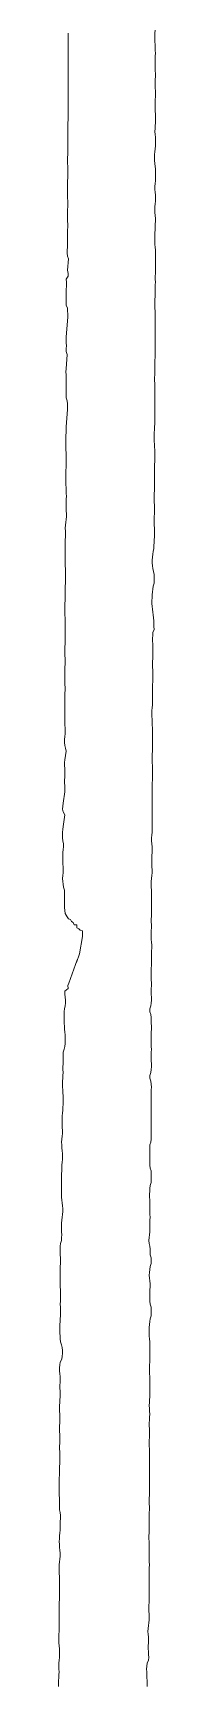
# Model space of a CAD drawing. Extents: x -16 to 11205, y -14909 to 147.
# Drawn here: x 6630 to 6663, y -8228 to -7657 of the extents above; entities that cross this region are included whole.
import ezdxf

# ---------------------------------------------------------------- set-up
doc = ezdxf.new("R2010")
doc.units = 0
doc.layers.get('0').update_dxf_attribs({"color": 1, "linetype": 'CONTINUOUS', "lineweight": 15, "true_color": 0xff0000})

msp = doc.modelspace()

# ---------------------------------------------------------------- linework, layer by layer
for p, q in [((6663.13, -7656), (6663.05, -7657)), ((6632.94, -7658), (6632.93, -7657)), ((6632.96, -7659), (6632.94, -7658)), ((6632.98, -7660), (6632.96, -7659)), ((6632.98, -7661), (6632.98, -7660)), ((6632.99, -7662), (6632.98, -7661)), ((6663.05, -7657), (6663.02, -7658)), ((6663.02, -7658), (6663.03, -7659)), ((6663.03, -7659), (6663.07, -7660)), ((6663.07, -7660), (6663.11, -7661)), ((6663.11, -7661), (6663.15, -7662)), ((6632.97, -7666), (6632.98, -7665)), ((6632.98, -7667), (6632.97, -7666)), ((6632.98, -7665), (6632.99, -7664)), ((6633.01, -7668), (6632.98, -7667)), ((6632.99, -7663), (6632.99, -7662)), ((6632.99, -7664), (6632.99, -7663)), ((6663.14, -7667), (6663.13, -7668)), ((6663.15, -7666), (6663.14, -7667)), ((6663.15, -7662), (6663.18, -7663)), ((6663.17, -7665), (6663.15, -7666)), ((6663.19, -7664), (6663.17, -7665)), ((6663.18, -7663), (6663.19, -7664)), ((6632.92, -7673), (6632.93, -7672)), ((6632.95, -7674), (6632.92, -7673)), ((6632.93, -7672), (6632.97, -7671)), ((6632.97, -7671), (6633.02, -7670)), ((6633.03, -7669), (6633.01, -7668)), ((6633.02, -7670), (6633.03, -7669)), ((6663.15, -7673), (6663.09, -7674)), ((6663.13, -7668), (6663.13, -7669)), ((6663.13, -7669), (6663.15, -7670)), ((6663.15, -7670), (6663.19, -7671)), ((6663.2, -7672), (6663.15, -7673)), ((6663.19, -7671), (6663.2, -7672)), ((6632.99, -7675), (6632.95, -7674)), ((6633.02, -7676), (6632.99, -7675)), ((6632.99, -7679), (6633.01, -7678)), ((6633.01, -7678), (6633.03, -7677)), ((6633.03, -7677), (6633.02, -7676)), ((6663.09, -7674), (6663.08, -7675)), ((6663.08, -7675), (6663.13, -7676)), ((6663.13, -7676), (6663.19, -7677)), ((6663.19, -7677), (6663.21, -7678)), ((6663.21, -7678), (6663.2, -7679)), ((6632.92, -7682), (6632.94, -7681)), ((6632.92, -7683), (6632.92, -7682)), ((6632.92, -7684), (6632.92, -7683)), ((6632.93, -7685), (6632.92, -7684)), ((6632.94, -7681), (6632.96, -7680)), ((6632.96, -7680), (6632.99, -7679)), ((6663.18, -7680), (6663.16, -7681)), ((6663.16, -7681), (6663.16, -7682)), ((6663.16, -7682), (6663.16, -7683)), ((6663.16, -7683), (6663.17, -7684)), ((6663.17, -7684), (6663.2, -7685)), ((6663.2, -7679), (6663.18, -7680)), ((6632.82, -7691), (6632.84, -7690)), ((6632.84, -7690), (6632.88, -7689)), ((6632.88, -7689), (6632.91, -7688)), ((6632.91, -7688), (6632.93, -7687)), ((6632.93, -7686), (6632.93, -7685)), ((6632.93, -7687), (6632.93, -7686)), ((6663.1, -7690), (6663.07, -7691)), ((6663.17, -7689), (6663.1, -7690)), ((6663.23, -7688.01), (6663.17, -7689)), ((6663.2, -7685), (6663.24, -7686)), ((6663.25, -7687), (6663.23, -7688.01)), ((6663.24, -7686), (6663.25, -7687)), ((6632.83, -7692), (6632.82, -7691)), ((6632.85, -7693), (6632.83, -7692)), ((6632.86, -7694), (6632.85, -7693)), ((6632.86, -7695), (6632.86, -7694)), ((6632.87, -7696), (6632.86, -7695)), ((6632.86, -7697), (6632.87, -7696)), ((6663.07, -7691), (6663.11, -7692)), ((6663.11, -7692), (6663.2, -7692.99)), ((6663.24, -7696.01), (6663.17, -7697.01)), ((6663.2, -7692.99), (6663.28, -7694)), ((6663.29, -7695), (6663.24, -7696.01)), ((6663.28, -7694), (6663.29, -7695)), ((6632.78, -7701), (6632.79, -7700)), ((6632.8, -7702), (6632.78, -7701)), ((6632.79, -7700), (6632.81, -7699)), ((6632.81, -7699), (6632.84, -7698)), ((6632.84, -7698), (6632.86, -7697)), ((6662.95, -7699), (6662.86, -7700)), ((6662.86, -7700), (6662.87, -7701)), ((6662.87, -7701), (6662.99, -7702)), ((6663.07, -7698.01), (6662.95, -7699)), ((6663.17, -7697.01), (6663.07, -7698.01)), ((6632.79, -7707.99), (6632.84, -7707)), ((6632.83, -7703), (6632.8, -7702)), ((6632.86, -7704), (6632.83, -7703)), ((6632.84, -7707), (6632.88, -7706)), ((6632.88, -7705), (6632.86, -7704)), ((6632.88, -7706), (6632.88, -7705)), ((6662.99, -7702), (6663.24, -7703.98)), ((6663.24, -7707.01), (6663.2, -7708.01)), ((6663.24, -7703.98), (6663.27, -7704.99)), ((6663.26, -7706), (6663.24, -7707.01)), ((6663.27, -7704.99), (6663.26, -7706)), ((6632.73, -7710), (6632.75, -7708.99)), ((6632.74, -7711), (6632.73, -7710)), ((6632.76, -7712), (6632.74, -7711)), ((6632.75, -7708.99), (6632.79, -7707.99)), ((6632.77, -7713), (6632.76, -7712)), ((6632.8, -7714), (6632.77, -7713)), ((6663.06, -7710), (6663.04, -7711)), ((6663.04, -7711), (6663.1, -7712)), ((6663.13, -7709), (6663.06, -7710)), ((6663.1, -7712), (6663.21, -7712.99)), ((6663.2, -7708.01), (6663.13, -7709)), ((6663.21, -7712.99), (6663.28, -7714)), ((6632.73, -7719), (6632.77, -7718)), ((6632.77, -7718), (6632.82, -7717)), ((6632.83, -7715), (6632.8, -7714)), ((6632.82, -7717), (6632.84, -7716)), ((6632.84, -7716), (6632.83, -7715)), ((6663.05, -7717), (6663.01, -7718)), ((6663.01, -7718), (6663.06, -7719)), ((6663.15, -7716.01), (6663.05, -7717)), ((6663.26, -7715.01), (6663.15, -7716.01)), ((6663.28, -7714), (6663.26, -7715.01)), ((6632.72, -7720), (6632.73, -7719)), ((6632.74, -7721), (6632.72, -7720)), ((6632.78, -7722), (6632.74, -7721)), ((6632.81, -7723), (6632.78, -7722)), ((6632.79, -7725), (6632.81, -7724)), ((6632.81, -7724), (6632.81, -7723)), ((6663.06, -7719), (6663.15, -7720)), ((6663.12, -7724), (6663.08, -7725)), ((6663.16, -7723), (6663.12, -7724)), ((6663.15, -7720), (6663.2, -7721)), ((6663.2, -7722), (6663.16, -7723)), ((6663.2, -7721), (6663.2, -7722)), ((6632.71, -7731), (6632.75, -7730)), ((6632.75, -7730), (6632.76, -7729)), ((6632.76, -7727), (6632.77, -7726)), ((6632.76, -7728), (6632.76, -7727)), ((6632.76, -7729), (6632.76, -7728)), ((6632.77, -7726), (6632.79, -7725)), ((6663.02, -7727), (6663.01, -7728)), ((6663.01, -7728), (6663.01, -7729)), ((6663.01, -7729), (6663.05, -7730)), ((6663.05, -7726), (6663.02, -7727)), ((6663.08, -7725), (6663.05, -7726)), ((6663.05, -7730), (6663.12, -7730.99)), ((6632.6, -7733.04), (6632.64, -7732.01)), ((6632.74, -7734.04), (6632.6, -7733.04)), ((6632.64, -7732.01), (6632.71, -7731)), ((6633.07, -7734.99), (6632.74, -7734.04)), ((6632.75, -7738.95), (6633.07, -7734.99)), ((6663.12, -7730.99), (6663.2, -7731.99)), ((6663.2, -7731.99), (6663.26, -7732.99)), ((6663.27, -7735), (6663.25, -7736)), ((6663.25, -7736), (6663.25, -7737)), ((6663.26, -7732.99), (6663.27, -7733.99)), ((6663.27, -7733.99), (6663.27, -7735)), ((6632.27, -7742), (6633, -7741)), ((6633, -7740), (6632.75, -7738.95)), ((6633, -7741), (6633, -7740)), ((6663.19, -7740), (6663.18, -7741)), ((6663.18, -7741), (6663.18, -7742)), ((6663.21, -7739), (6663.19, -7740)), ((6663.23, -7738), (6663.21, -7739)), ((6663.25, -7737), (6663.23, -7738)), ((6632.26, -7748), (6632.3, -7747.01)), ((6632.35, -7743), (6632.27, -7742)), ((6632.3, -7747.01), (6632.35, -7743)), ((6663.12, -7747), (6663.09, -7748)), ((6663.14, -7746), (6663.12, -7747)), ((6663.16, -7745), (6663.14, -7746)), ((6663.18, -7744), (6663.16, -7745)), ((6663.18, -7742), (6663.19, -7743)), ((6663.19, -7743), (6663.18, -7744)), ((6632.24, -7749), (6632.26, -7748)), ((6632.24, -7749.99), (6632.24, -7749)), ((6632.3, -7750.98), (6632.24, -7749.99)), ((6632.71, -7752.02), (6632.3, -7750.98)), ((6632.8, -7753.01), (6632.71, -7752.02)), ((6632.83, -7754.01), (6632.8, -7753.01)), ((6663.06, -7749), (6663.03, -7750)), ((6663.03, -7750), (6663.03, -7751)), ((6663.03, -7751), (6663.06, -7752)), ((6663.09, -7748), (6663.06, -7749)), ((6663.06, -7752), (6663.11, -7753)), ((6663.11, -7753), (6663.14, -7754)), ((6632.24, -7762.01), (6632.82, -7755)), ((6632.82, -7755), (6632.83, -7754.01)), ((6663.09, -7756), (6663.08, -7757)), ((6663.08, -7757), (6663.11, -7758)), ((6663.13, -7755), (6663.09, -7756)), ((6663.11, -7758), (6663.15, -7759)), ((6663.14, -7754), (6663.13, -7755)), ((6632.25, -7763), (6632.24, -7762.01)), ((6632.32, -7764), (6632.25, -7763)), ((6632.35, -7765), (6632.32, -7764)), ((6663.1, -7764), (6663.09, -7765)), ((6663.12, -7763), (6663.1, -7764)), ((6663.14, -7762), (6663.12, -7763)), ((6663.17, -7761), (6663.14, -7762)), ((6663.15, -7759), (6663.18, -7760)), ((6663.18, -7760), (6663.17, -7761)), ((6632.25, -7773.01), (6632.64, -7768.01)), ((6632.29, -7767), (6632.32, -7766)), ((6632.64, -7768.01), (6632.29, -7767)), ((6632.32, -7766), (6632.35, -7765)), ((6663.05, -7770), (6663.03, -7771)), ((6663.08, -7769), (6663.05, -7770)), ((6663.1, -7768), (6663.08, -7769)), ((6663.09, -7765), (6663.1, -7766)), ((6663.1, -7766), (6663.1, -7767)), ((6663.1, -7767), (6663.1, -7768)), ((6632.21, -7774), (6632.25, -7773.01)), ((6632.23, -7775), (6632.21, -7774)), ((6632.28, -7776), (6632.23, -7775)), ((6662.98, -7775), (6662.95, -7776)), ((6663.02, -7774), (6662.98, -7775)), ((6663.04, -7773), (6663.02, -7774)), ((6663.03, -7771), (6663.03, -7772)), ((6663.03, -7772), (6663.04, -7773)), ((6632.32, -7777), (6632.28, -7776)), ((6632.28, -7781), (6632.29, -7780)), ((6632.3, -7781.99), (6632.28, -7781)), ((6632.29, -7780), (6632.31, -7779)), ((6632.31, -7779), (6632.33, -7778)), ((6632.33, -7778), (6632.32, -7777)), ((6662.95, -7776), (6662.95, -7777)), ((6662.95, -7777), (6662.99, -7778)), ((6662.99, -7778), (6663.04, -7779)), ((6663.04, -7781), (6663.02, -7782)), ((6663.04, -7779), (6663.06, -7780)), ((6663.06, -7780), (6663.04, -7781)), ((6632.32, -7782.99), (6632.3, -7781.99)), ((6632.3, -7793.01), (6632.78, -7787)), ((6632.66, -7784.01), (6632.32, -7782.99)), ((6632.7, -7785.01), (6632.66, -7784.01)), ((6632.74, -7786.01), (6632.7, -7785.01)), ((6632.78, -7787), (6632.74, -7786.01)), ((6662.99, -7785), (6662.98, -7786)), ((6662.98, -7786), (6662.98, -7787)), ((6662.98, -7787), (6662.98, -7788)), ((6663, -7784), (6662.99, -7785)), ((6663.02, -7782), (6663, -7783)), ((6663, -7783), (6663, -7784)), ((6632.29, -7794.01), (6632.3, -7793.01)), ((6662.94, -7793), (6662.87, -7793.99)), ((6662.99, -7792), (6662.94, -7793)), ((6662.98, -7788), (6663, -7789)), ((6663.01, -7791), (6662.99, -7792)), ((6663, -7789), (6663.01, -7790)), ((6663.01, -7790), (6663.01, -7791)), ((6632.14, -7798), (6632.17, -7797)), ((6632.15, -7799), (6632.14, -7798)), ((6632.17, -7797), (6632.22, -7796.01)), ((6632.22, -7796.01), (6632.27, -7795.01)), ((6632.27, -7795.01), (6632.29, -7794.01)), ((6662.8, -7794.99), (6662.77, -7796)), ((6662.77, -7796), (6662.77, -7797)), ((6662.77, -7797), (6662.81, -7798.01)), ((6662.87, -7793.99), (6662.8, -7794.99)), ((6662.81, -7798.01), (6662.86, -7799.01)), ((6632.19, -7800), (6632.15, -7799)), ((6632.22, -7800.99), (6632.19, -7800)), ((6632.24, -7802), (6632.22, -7800.99)), ((6632.26, -7803), (6632.24, -7802)), ((6632.28, -7804), (6632.26, -7803)), ((6632.29, -7805), (6632.28, -7804)), ((6662.86, -7799.01), (6662.91, -7800)), ((6662.91, -7800), (6662.96, -7801)), ((6662.96, -7801), (6662.99, -7802)), ((6662.99, -7804), (6662.97, -7805)), ((6662.99, -7802), (6663, -7803)), ((6663, -7803), (6662.99, -7804)), ((6632.14, -7811), (6632.15, -7810)), ((6632.15, -7810), (6632.17, -7809)), ((6632.17, -7809), (6632.2, -7808.01)), ((6632.2, -7808.01), (6632.23, -7807.01)), ((6632.23, -7807.01), (6632.27, -7806.01)), ((6632.27, -7806.01), (6632.29, -7805)), ((6662.88, -7809), (6662.87, -7810)), ((6662.87, -7810), (6662.89, -7811)), ((6662.91, -7808), (6662.88, -7809)), ((6662.93, -7807), (6662.91, -7808)), ((6662.95, -7806), (6662.93, -7807)), ((6662.97, -7805), (6662.95, -7806)), ((6632.15, -7812), (6632.14, -7811)), ((6632.18, -7812.99), (6632.15, -7812)), ((6632.23, -7813.99), (6632.18, -7812.99)), ((6632.29, -7814.99), (6632.23, -7813.99)), ((6632.33, -7815.99), (6632.29, -7814.99)), ((6662.85, -7815), (6662.81, -7816)), ((6662.9, -7814), (6662.85, -7815)), ((6662.89, -7811), (6662.93, -7812)), ((6662.94, -7813), (6662.9, -7814)), ((6662.93, -7812), (6662.94, -7813)), ((6632.29, -7820), (6632.3, -7819)), ((6632.3, -7821), (6632.29, -7820)), ((6632.3, -7819), (6632.33, -7818)), ((6632.32, -7822), (6632.3, -7821)), ((6632.35, -7817), (6632.33, -7815.99)), ((6632.33, -7818), (6632.35, -7817)), ((6662.81, -7816), (6662.81, -7817)), ((6662.81, -7817), (6662.82, -7818)), ((6662.82, -7818), (6662.83, -7819)), ((6662.83, -7819), (6662.85, -7820)), ((6662.85, -7820), (6662.87, -7821)), ((6662.87, -7821), (6662.89, -7822)), ((6631.98, -7828), (6632.04, -7827)), ((6632.04, -7827), (6632.35, -7824.02)), ((6632.35, -7823.01), (6632.32, -7822)), ((6632.35, -7824.02), (6632.35, -7823.01)), ((6662.81, -7824), (6662.77, -7825)), ((6662.77, -7825), (6662.77, -7826)), ((6662.77, -7826), (6662.82, -7827)), ((6662.86, -7823), (6662.81, -7824)), ((6662.82, -7827), (6662.89, -7828)), ((6662.89, -7822), (6662.86, -7823)), ((6631.92, -7833), (6631.95, -7832)), ((6631.92, -7834), (6631.92, -7833)), ((6631.95, -7832), (6632, -7831)), ((6632, -7829), (6631.98, -7828)), ((6632.02, -7830), (6632, -7829)), ((6632, -7831), (6632.02, -7830)), ((6662.74, -7832.99), (6662.7, -7833.99)), ((6662.82, -7831.99), (6662.74, -7832.99)), ((6662.9, -7831), (6662.82, -7831.99)), ((6662.89, -7828), (6662.93, -7829)), ((6662.93, -7830), (6662.9, -7831)), ((6662.93, -7829), (6662.93, -7830)), ((6631.89, -7839), (6631.9, -7838)), ((6631.9, -7838), (6631.92, -7837)), ((6631.93, -7835), (6631.92, -7834)), ((6631.92, -7837), (6631.93, -7836)), ((6631.93, -7836), (6631.93, -7835)), ((6662.19, -7838.01), (6662.12, -7839)), ((6662.3, -7837.02), (6662.19, -7838.01)), ((6662.38, -7836.02), (6662.3, -7837.02)), ((6662.71, -7834.99), (6662.38, -7836.02)), ((6662.7, -7833.99), (6662.71, -7834.99)), ((6631.9, -7840), (6631.89, -7839)), ((6631.94, -7841), (6631.9, -7840)), ((6632, -7842), (6631.94, -7841)), ((6632.07, -7843), (6632, -7842)), ((6632.11, -7844), (6632.07, -7843)), ((6632.08, -7845), (6632.11, -7844)), ((6662.12, -7839), (6662.14, -7840)), ((6662.14, -7840), (6662.24, -7840.99)), ((6662.24, -7840.99), (6662.35, -7841.98)), ((6662.35, -7841.98), (6662.79, -7844.01)), ((6662.79, -7844.01), (6662.8, -7845)), ((6631.91, -7851), (6631.96, -7850)), ((6631.96, -7850), (6631.99, -7849)), ((6631.99, -7848), (6632, -7847)), ((6631.99, -7849), (6631.99, -7848)), ((6632, -7847), (6632.04, -7846)), ((6632.04, -7846), (6632.08, -7845)), ((6662.19, -7850.01), (6662.12, -7851.01)), ((6662.29, -7849.02), (6662.19, -7850.01)), ((6662.4, -7848.03), (6662.29, -7849.02)), ((6662.78, -7846.99), (6662.4, -7848.03)), ((6662.8, -7846), (6662.78, -7846.99)), ((6662.8, -7845), (6662.8, -7846)), ((6631.86, -7855), (6631.87, -7854)), ((6631.86, -7856), (6631.86, -7855)), ((6631.87, -7854), (6631.88, -7853)), ((6631.88, -7853), (6631.89, -7852)), ((6631.89, -7852), (6631.91, -7851)), ((6662.03, -7853), (6662.01, -7854)), ((6662.01, -7854), (6662.06, -7855)), ((6662.07, -7852), (6662.03, -7853)), ((6662.06, -7855), (6662.2, -7855.98)), ((6662.12, -7851.01), (6662.07, -7852)), ((6631.86, -7857), (6631.86, -7856)), ((6631.86, -7858), (6631.86, -7857)), ((6631.88, -7859), (6631.86, -7858)), ((6631.91, -7860), (6631.88, -7859)), ((6631.94, -7861), (6631.91, -7860)), ((6631.95, -7862), (6631.94, -7861)), ((6662.2, -7855.98), (6662.35, -7856.97)), ((6662.35, -7856.97), (6662.43, -7857.98)), ((6662.43, -7857.98), (6662.71, -7860)), ((6662.71, -7860), (6662.69, -7861)), ((6662.69, -7861), (6662.71, -7862)), ((6631.9, -7864), (6631.93, -7863)), ((6631.91, -7865), (6631.9, -7864)), ((6631.94, -7866), (6631.91, -7865)), ((6631.92, -7868), (6631.95, -7867)), ((6631.93, -7863), (6631.95, -7862)), ((6631.95, -7867), (6631.94, -7866)), ((6662.25, -7866), (6662.23, -7867)), ((6662.23, -7867), (6662.27, -7868)), ((6662.31, -7865.01), (6662.25, -7866)), ((6662.37, -7864.01), (6662.31, -7865.01)), ((6662.73, -7863), (6662.37, -7864.01)), ((6662.71, -7862), (6662.73, -7863)), ((6631.79, -7870), (6631.85, -7869)), ((6631.79, -7871), (6631.79, -7870)), ((6631.83, -7872), (6631.79, -7871)), ((6631.88, -7873), (6631.83, -7872)), ((6631.85, -7869), (6631.92, -7868)), ((6662.27, -7868), (6662.33, -7868.99)), ((6662.32, -7872.01), (6662.29, -7873.01)), ((6662.36, -7871), (6662.32, -7872.01)), ((6662.33, -7868.99), (6662.36, -7870)), ((6662.36, -7870), (6662.36, -7871)), ((6631.84, -7877), (6631.85, -7876)), ((6631.85, -7878), (6631.84, -7877)), ((6631.85, -7876), (6631.88, -7875)), ((6631.86, -7879), (6631.85, -7878)), ((6631.9, -7874), (6631.88, -7873)), ((6631.88, -7875), (6631.9, -7874)), ((6662.26, -7874), (6662.25, -7875)), ((6662.25, -7875), (6662.26, -7876)), ((6662.29, -7873.01), (6662.26, -7874)), ((6662.26, -7876), (6662.28, -7877)), ((6662.28, -7877), (6662.29, -7878)), ((6662.29, -7878), (6662.29, -7879)), ((6631.84, -7885), (6631.89, -7884)), ((6631.85, -7880), (6631.86, -7879)), ((6631.85, -7881), (6631.85, -7880)), ((6631.87, -7882), (6631.85, -7881)), ((6631.89, -7883), (6631.87, -7882)), ((6631.89, -7884), (6631.89, -7883)), ((6662.2, -7883), (6662.18, -7884)), ((6662.18, -7884), (6662.19, -7885)), ((6662.24, -7882.01), (6662.2, -7883)), ((6662.27, -7881.01), (6662.24, -7882.01)), ((6662.29, -7880), (6662.27, -7881.01)), ((6662.29, -7879), (6662.29, -7880)), ((6631.78, -7887), (6631.79, -7886)), ((6631.8, -7888), (6631.78, -7887)), ((6631.79, -7886), (6631.84, -7885)), ((6631.82, -7889), (6631.8, -7888)), ((6631.83, -7890), (6631.82, -7889)), ((6631.84, -7891), (6631.83, -7890)), ((6662.09, -7890.01), (6661.97, -7891)), ((6662.2, -7889.01), (6662.09, -7890.01)), ((6662.19, -7885), (6662.22, -7886)), ((6662.24, -7888.01), (6662.2, -7889.01)), ((6662.22, -7886), (6662.24, -7887)), ((6662.24, -7887), (6662.24, -7888.01)), ((6631.79, -7894), (6631.82, -7893)), ((6631.8, -7895), (6631.79, -7894)), ((6631.86, -7896), (6631.8, -7895)), ((6631.82, -7893), (6631.83, -7892)), ((6631.83, -7892), (6631.84, -7891)), ((6661.97, -7891), (6661.92, -7892)), ((6661.92, -7892), (6661.97, -7893)), ((6661.97, -7893), (6662.05, -7894)), ((6662.05, -7894), (6662.11, -7894.99)), ((6662.11, -7894.99), (6662.14, -7895.99)), ((6631.69, -7901), (6631.77, -7899.99)), ((6631.7, -7902.02), (6631.69, -7901)), ((6631.77, -7899.99), (6631.89, -7899)), ((6631.95, -7897), (6631.86, -7896)), ((6631.89, -7899), (6631.96, -7898)), ((6631.96, -7898), (6631.95, -7897)), ((6662.14, -7895.99), (6662.18, -7896.99)), ((6662.18, -7901), (6662.16, -7902)), ((6662.18, -7896.99), (6662.22, -7898)), ((6662.22, -7900), (6662.18, -7901)), ((6662.22, -7898), (6662.25, -7899)), ((6662.25, -7899), (6662.22, -7900)), ((6631.85, -7903.02), (6631.7, -7902.02)), ((6632.06, -7903.99), (6631.85, -7903.02)), ((6631.85, -7907.98), (6632.23, -7904.99)), ((6632.23, -7904.99), (6632.06, -7903.99)), ((6662.07, -7907), (6662.05, -7908)), ((6662.12, -7906), (6662.07, -7907)), ((6662.18, -7905), (6662.12, -7906)), ((6662.16, -7902), (6662.17, -7903)), ((6662.17, -7903), (6662.19, -7904)), ((6662.19, -7904), (6662.18, -7905)), ((6631.72, -7908.98), (6631.85, -7907.98)), ((6631.72, -7909.99), (6631.72, -7908.98)), ((6631.8, -7911), (6631.72, -7909.99)), ((6631.85, -7912), (6631.8, -7911)), ((6631.83, -7913), (6631.85, -7912)), ((6662.05, -7908), (6662.08, -7909)), ((6662.08, -7909), (6662.15, -7910)), ((6662.15, -7910), (6662.21, -7910.99)), ((6662.21, -7910.99), (6662.23, -7912)), ((6662.23, -7912), (6662.23, -7913)), ((6631.72, -7915), (6631.78, -7914)), ((6631.73, -7916), (6631.72, -7915)), ((6631.77, -7917), (6631.73, -7916)), ((6631.82, -7918), (6631.77, -7917)), ((6631.78, -7914), (6631.83, -7913)), ((6631.83, -7919), (6631.82, -7918)), ((6662.12, -7917), (6662.11, -7918)), ((6662.11, -7918), (6662.11, -7919)), ((6662.14, -7916), (6662.12, -7917)), ((6662.17, -7915), (6662.14, -7916)), ((6662.21, -7914), (6662.17, -7915)), ((6662.23, -7913), (6662.21, -7914)), ((6631.06, -7925), (6631.09, -7924)), ((6631.09, -7924), (6631.24, -7923.02)), ((6631.24, -7923.02), (6631.83, -7919)), ((6662.07, -7923), (6662.06, -7924)), ((6662.06, -7924), (6662.07, -7925)), ((6662.08, -7922), (6662.07, -7923)), ((6662.09, -7921), (6662.08, -7922)), ((6662.11, -7920), (6662.09, -7921)), ((6662.11, -7919), (6662.11, -7920)), ((6631.23, -7925.98), (6631.06, -7925)), ((6631.22, -7931.02), (6631.82, -7927.01)), ((6631.82, -7927.01), (6631.23, -7925.98)), ((6662.07, -7925), (6662.08, -7926)), ((6662.08, -7926), (6662.1, -7927)), ((6662.1, -7928), (6662.09, -7929)), ((6662.09, -7929), (6662.09, -7930)), ((6662.1, -7927), (6662.1, -7928)), ((6631.01, -7934), (6631.06, -7933)), ((6631.04, -7935), (6631.01, -7934)), ((6631.18, -7935.99), (6631.04, -7935)), ((6631.06, -7933), (6631.14, -7932.01)), ((6631.14, -7932.01), (6631.22, -7931.02)), ((6661.96, -7934), (6661.89, -7935)), ((6661.89, -7935), (6661.9, -7936)), ((6662.05, -7933), (6661.96, -7934)), ((6662.1, -7932), (6662.05, -7933)), ((6662.09, -7930), (6662.1, -7931)), ((6662.1, -7931), (6662.1, -7932)), ((6631.08, -7942), (6631.1, -7941)), ((6631.1, -7941), (6631.17, -7940.01)), ((6631.17, -7940.01), (6631.28, -7939.01)), ((6631.33, -7936.99), (6631.18, -7935.99)), ((6631.28, -7939.01), (6631.36, -7938)), ((6631.36, -7938), (6631.33, -7936.99)), ((6661.9, -7936), (6661.97, -7937)), ((6661.97, -7937), (6662.04, -7938)), ((6662.01, -7941), (6661.97, -7942)), ((6662.04, -7940), (6662.01, -7941)), ((6662.04, -7938), (6662.06, -7939)), ((6662.06, -7939), (6662.04, -7940)), ((6631.1, -7943), (6631.08, -7942)), ((6631.09, -7948), (6631.21, -7947)), ((6631.18, -7943.99), (6631.1, -7943)), ((6631.28, -7945), (6631.18, -7943.99)), ((6631.21, -7947), (6631.3, -7946)), ((6631.3, -7946), (6631.28, -7945)), ((6661.97, -7942), (6661.96, -7943)), ((6661.96, -7943), (6661.98, -7944)), ((6661.98, -7944), (6662.02, -7945)), ((6662.07, -7947), (6661.99, -7948)), ((6662.02, -7945), (6662.07, -7946)), ((6662.07, -7946), (6662.07, -7947)), ((6631.06, -7949), (6631.09, -7948)), ((6631.15, -7949.99), (6631.06, -7949)), ((6631.27, -7950.98), (6631.15, -7949.99)), ((6631.34, -7951.98), (6631.27, -7950.98)), ((6631.68, -7953.01), (6631.34, -7951.98)), ((6661.76, -7949.99), (6661.73, -7950.99)), ((6661.73, -7950.99), (6661.77, -7952)), ((6661.87, -7948.99), (6661.76, -7949.99)), ((6661.77, -7952), (6661.84, -7953)), ((6661.99, -7948), (6661.87, -7948.99)), ((6631.7, -7954.01), (6631.68, -7953.01)), ((6631.69, -7958.03), (6631.7, -7957.02)), ((6631.71, -7959.05), (6631.69, -7958.03)), ((6631.71, -7955.01), (6631.7, -7954.01)), ((6631.7, -7957.02), (6631.72, -7956.01)), ((6631.72, -7956.01), (6631.71, -7955.01)), ((6661.84, -7953), (6661.88, -7954)), ((6661.88, -7954), (6661.9, -7955)), ((6661.9, -7957), (6661.89, -7958)), ((6661.89, -7958), (6661.89, -7959)), ((6661.9, -7955), (6661.9, -7956)), ((6661.9, -7956), (6661.9, -7957)), ((6631.77, -7960.06), (6631.71, -7959.05)), ((6631.9, -7961.04), (6631.77, -7960.06)), ((6632.67, -7962.2), (6631.9, -7961.04)), ((6633.08, -7962.94), (6632.67, -7962.2)), ((6633.74, -7963.2), (6633.08, -7962.94)), ((6634.14, -7963.88), (6633.74, -7963.2)), ((6634.74, -7964.22), (6634.14, -7963.88)), ((6635.03, -7964.97), (6634.74, -7964.22)), ((6661.81, -7962), (6661.78, -7963)), ((6661.78, -7963), (6661.8, -7964)), ((6661.8, -7964), (6661.84, -7965)), ((6661.85, -7961), (6661.81, -7962)), ((6661.88, -7960), (6661.85, -7961)), ((6661.89, -7959), (6661.88, -7960)), ((6636, -7965), (6635.03, -7964.97)), ((6635.93, -7966.07), (6636, -7965)), ((6636.66, -7966.34), (6635.93, -7966.07)), ((6637.16, -7966.85), (6636.66, -7966.34)), ((6636.96, -7974.98), (6638, -7969)), ((6637.97, -7967.03), (6637.16, -7966.85)), ((6638, -7968), (6637.97, -7967.03)), ((6638, -7969), (6638, -7968)), ((6661.73, -7968), (6661.72, -7969.01)), ((6661.72, -7969.01), (6661.8, -7970.01)), ((6661.79, -7967), (6661.73, -7968)), ((6661.85, -7966), (6661.79, -7967)), ((6661.84, -7965), (6661.85, -7966)), ((6635.91, -7977.98), (6636.96, -7974.98)), ((6661.8, -7970.01), (6661.9, -7971)), ((6661.88, -7974), (6661.85, -7975)), ((6661.85, -7975), (6661.85, -7976)), ((6661.94, -7973), (6661.88, -7974)), ((6661.9, -7971), (6661.95, -7972)), ((6661.95, -7972), (6661.94, -7973)), ((6633.25, -7985.16), (6636.06, -7977.02)), ((6636.06, -7977.02), (6635.91, -7977.98)), ((6661.73, -7979.99), (6661.71, -7981)), ((6661.71, -7981), (6661.74, -7982)), ((6661.81, -7978.99), (6661.73, -7979.99)), ((6661.87, -7978), (6661.81, -7978.99)), ((6661.85, -7976), (6661.88, -7977)), ((6661.88, -7977), (6661.87, -7978)), ((6631.78, -7987.95), (6633, -7987)), ((6632.84, -7985.91), (6633.25, -7985.16)), ((6633, -7987), (6632.84, -7985.91)), ((6661.74, -7982), (6661.78, -7983)), ((6661.78, -7983), (6661.8, -7984)), ((6661.8, -7987), (6661.79, -7988)), ((6661.8, -7984), (6661.82, -7985)), ((6661.82, -7986), (6661.8, -7987)), ((6661.82, -7985), (6661.82, -7986)), ((6631.77, -7988.97), (6631.78, -7987.95)), ((6631.89, -7989.99), (6631.77, -7988.97)), ((6632.01, -7991), (6631.89, -7989.99)), ((6631.9, -7992.99), (6632.01, -7992)), ((6632.01, -7992), (6632.01, -7991)), ((6661.77, -7991.99), (6661.68, -7992.99)), ((6661.83, -7990.99), (6661.77, -7991.99)), ((6661.79, -7988), (6661.8, -7989)), ((6661.8, -7989), (6661.83, -7990)), ((6661.83, -7990), (6661.83, -7990.99)), ((6631.61, -7995.98), (6631.64, -7994.97)), ((6631.63, -7997), (6631.61, -7995.98)), ((6631.63, -7998), (6631.63, -7997)), ((6631.63, -7999.01), (6631.63, -7998)), ((6631.64, -7994.97), (6631.74, -7993.98)), ((6631.74, -7993.98), (6631.9, -7992.99)), ((6661.68, -7992.99), (6661.29, -7994.01)), ((6661.29, -7994.01), (6661.3, -7995)), ((6661.3, -7995), (6661.68, -7996.01)), ((6661.68, -7996.01), (6661.72, -7997.01)), ((6661.72, -7997.01), (6661.76, -7998.01)), ((6661.76, -7998.01), (6661.8, -7999)), ((6631.67, -8000.02), (6631.63, -7999.01)), ((6631.74, -8001.02), (6631.67, -8000.02)), ((6631.81, -8002.01), (6631.74, -8001.02)), ((6631.88, -8003), (6631.81, -8002.01)), ((6631.93, -8004), (6631.88, -8003)), ((6631.95, -8005), (6631.93, -8004)), ((6661.72, -8002.99), (6661.7, -8004)), ((6661.7, -8004), (6661.71, -8005)), ((6661.78, -8002), (6661.72, -8002.99)), ((6661.84, -8001), (6661.78, -8002)), ((6661.8, -7999), (6661.84, -8000)), ((6661.84, -8000), (6661.84, -8001)), ((6631.22, -8010.01), (6631.24, -8009.02)), ((6631.24, -8009.02), (6631.64, -8007.97)), ((6631.64, -8007.97), (6631.77, -8006.98)), ((6631.77, -8006.98), (6631.89, -8005.99)), ((6631.89, -8005.99), (6631.95, -8005)), ((6661.71, -8005), (6661.75, -8006.01)), ((6661.75, -8006.01), (6661.79, -8007)), ((6661.8, -8009), (6661.75, -8010)), ((6661.79, -8007), (6661.81, -8008)), ((6661.81, -8008), (6661.8, -8009)), ((6631.17, -8014), (6631.19, -8013)), ((6631.18, -8015), (6631.17, -8014)), ((6631.19, -8016.01), (6631.18, -8015)), ((6631.19, -8013), (6631.21, -8012.01)), ((6631.21, -8012.01), (6631.22, -8011.01)), ((6631.22, -8011.01), (6631.22, -8010.01)), ((6661.8, -8014.99), (6661.68, -8015.99)), ((6661.75, -8010), (6661.73, -8011)), ((6661.73, -8011), (6661.75, -8012)), ((6661.75, -8012), (6661.81, -8013)), ((6661.85, -8014), (6661.8, -8014.99)), ((6661.81, -8013), (6661.85, -8014)), ((6630.97, -8020), (6631, -8019)), ((6631.03, -8021), (6630.97, -8020)), ((6631, -8019), (6631.08, -8018)), ((6631.12, -8021.99), (6631.03, -8021)), ((6631.08, -8018), (6631.16, -8017.01)), ((6631.16, -8017.01), (6631.19, -8016.01)), ((6661.68, -8015.99), (6661.25, -8017)), ((6661.25, -8017), (6661.25, -8018)), ((6661.25, -8018), (6661.68, -8019.01)), ((6661.68, -8019.01), (6661.79, -8020.01)), ((6661.82, -8021), (6661.78, -8022)), ((6661.79, -8020.01), (6661.82, -8021)), ((6631.18, -8022.99), (6631.12, -8021.99)), ((6631.2, -8024), (6631.18, -8022.99)), ((6631.21, -8025), (6631.2, -8024)), ((6631.2, -8027.01), (6631.22, -8026)), ((6631.22, -8026), (6631.21, -8025)), ((6661.72, -8023), (6661.71, -8024)), ((6661.71, -8024), (6661.74, -8025)), ((6661.78, -8022), (6661.72, -8023)), ((6661.75, -8026), (6661.73, -8027)), ((6661.74, -8025), (6661.75, -8026)), ((6630.87, -8033), (6630.9, -8032)), ((6630.9, -8032), (6630.95, -8031)), ((6630.95, -8031), (6631, -8030)), ((6631, -8030), (6631.08, -8029.01)), ((6631.08, -8029.01), (6631.15, -8028.01)), ((6631.15, -8028.01), (6631.2, -8027.01)), ((6661.73, -8027), (6661.7, -8028)), ((6661.7, -8028), (6661.71, -8029)), ((6661.71, -8029), (6661.73, -8030)), ((6661.73, -8030), (6661.75, -8031)), ((6661.75, -8032), (6661.74, -8033)), ((6661.75, -8031), (6661.75, -8032)), ((6630.75, -8038.99), (6630.86, -8037.99)), ((6630.86, -8037.99), (6630.96, -8037)), ((6630.87, -8034), (6630.87, -8033)), ((6630.92, -8035), (6630.87, -8034)), ((6630.97, -8036), (6630.92, -8035)), ((6630.96, -8037), (6630.97, -8036)), ((6661.7, -8037.99), (6661.69, -8038.99)), ((6661.72, -8037), (6661.7, -8037.99)), ((6661.75, -8036), (6661.72, -8037)), ((6661.74, -8033), (6661.76, -8034)), ((6661.76, -8035), (6661.75, -8036)), ((6661.76, -8034), (6661.76, -8035)), ((6630.71, -8040), (6630.75, -8038.99)), ((6630.74, -8041.01), (6630.71, -8040)), ((6630.83, -8042.01), (6630.74, -8041.01)), ((6630.92, -8043), (6630.83, -8042.01)), ((6630.98, -8044), (6630.92, -8043)), ((6631.01, -8045), (6630.98, -8044)), ((6661.27, -8044), (6661.26, -8045)), ((6661.29, -8043), (6661.27, -8044)), ((6661.31, -8042.01), (6661.29, -8043)), ((6661.32, -8041.01), (6661.31, -8042.01)), ((6661.68, -8039.99), (6661.32, -8041.01)), ((6661.69, -8038.99), (6661.68, -8039.99)), ((6630.73, -8049.99), (6630.76, -8048.99)), ((6630.76, -8048.99), (6630.82, -8047.99)), ((6630.82, -8047.99), (6630.91, -8047)), ((6630.91, -8047), (6630.99, -8046)), ((6630.99, -8046), (6631.01, -8045)), ((6661.26, -8045), (6661.26, -8046)), ((6661.26, -8046), (6661.29, -8046.99)), ((6661.29, -8046.99), (6661.33, -8047.99)), ((6661.33, -8047.99), (6661.36, -8048.99)), ((6661.36, -8048.99), (6661.69, -8050)), ((6630.66, -8053), (6630.69, -8051.99)), ((6630.67, -8054), (6630.66, -8053)), ((6630.68, -8055), (6630.67, -8054)), ((6630.68, -8056), (6630.68, -8055)), ((6630.69, -8051.99), (6630.71, -8050.99)), ((6630.71, -8050.99), (6630.73, -8049.99)), ((6661.4, -8055.01), (6661.33, -8056.02)), ((6661.74, -8054), (6661.4, -8055.01)), ((6661.69, -8050), (6661.69, -8051)), ((6661.69, -8051), (6661.71, -8052)), ((6661.71, -8052), (6661.73, -8053)), ((6661.73, -8053), (6661.74, -8054)), ((6630.67, -8057.01), (6630.68, -8056)), ((6630.67, -8058.01), (6630.67, -8057.01)), ((6630.7, -8059.02), (6630.67, -8058.01)), ((6630.77, -8060.02), (6630.7, -8059.02)), ((6630.87, -8061.01), (6630.77, -8060.02)), ((6630.99, -8062), (6630.87, -8061.01)), ((6661.25, -8057.01), (6661.19, -8058)), ((6661.19, -8058), (6661.19, -8059)), ((6661.19, -8059), (6661.24, -8060)), ((6661.24, -8060), (6661.29, -8060.99)), ((6661.33, -8056.02), (6661.25, -8057.01)), ((6661.29, -8060.99), (6661.31, -8061.99)), ((6630.74, -8066.98), (6630.87, -8065.99)), ((6630.87, -8065.99), (6631.02, -8065)), ((6631.08, -8063), (6630.99, -8062)), ((6631.02, -8065), (6631.1, -8064)), ((6631.1, -8064), (6631.08, -8063)), ((6661.31, -8061.99), (6661.3, -8063)), ((6661.3, -8063), (6661.3, -8064)), ((6661.3, -8064), (6661.32, -8065)), ((6661.32, -8065), (6661.34, -8066)), ((6661.34, -8066), (6661.33, -8067)), ((6630.64, -8068.99), (6630.66, -8067.98)), ((6630.68, -8070), (6630.64, -8068.99)), ((6630.66, -8067.98), (6630.74, -8066.98)), ((6630.72, -8071), (6630.68, -8070)), ((6630.73, -8072), (6630.72, -8071)), ((6630.72, -8072.99), (6630.73, -8072)), ((6661.17, -8072.01), (6661.03, -8073)), ((6661.29, -8071.02), (6661.17, -8072.01)), ((6661.32, -8070.01), (6661.29, -8071.02)), ((6661.33, -8067), (6661.3, -8068)), ((6661.3, -8068), (6661.3, -8069.01)), ((6661.3, -8069.01), (6661.32, -8070.01)), ((6630.17, -8078), (6630.2, -8077.01)), ((6630.2, -8079), (6630.17, -8078)), ((6630.2, -8077.01), (6630.25, -8076.01)), ((6630.25, -8076.01), (6630.31, -8075.01)), ((6630.31, -8075.01), (6630.68, -8073.99)), ((6630.68, -8073.99), (6630.72, -8072.99)), ((6661.03, -8073), (6660.99, -8074)), ((6660.99, -8074), (6661.09, -8074.99)), ((6661.09, -8074.99), (6661.27, -8075.98)), ((6661.27, -8075.98), (6661.38, -8076.97)), ((6661.39, -8077.98), (6661.37, -8078.99)), ((6661.38, -8076.97), (6661.39, -8077.98)), ((6630.27, -8080), (6630.2, -8079)), ((6630.21, -8084), (6630.25, -8083)), ((6630.21, -8085), (6630.21, -8084)), ((6630.25, -8083), (6630.31, -8082)), ((6630.32, -8081), (6630.27, -8080)), ((6630.31, -8082), (6630.32, -8081)), ((6661.28, -8084.02), (6661.15, -8085.01)), ((6661.39, -8083.02), (6661.28, -8084.02)), ((6661.37, -8078.99), (6661.72, -8080)), ((6661.77, -8081.99), (6661.39, -8083.02)), ((6661.72, -8080), (6661.75, -8081)), ((6661.75, -8081), (6661.77, -8081.99)), ((6630.18, -8088), (6630.21, -8087)), ((6630.19, -8089), (6630.18, -8088)), ((6630.23, -8089.99), (6630.19, -8089)), ((6630.22, -8086), (6630.21, -8085)), ((6630.21, -8087), (6630.22, -8086)), ((6661.15, -8085.01), (6661.09, -8086)), ((6661.09, -8086), (6661.13, -8087)), ((6661.13, -8087), (6661.25, -8087.99)), ((6661.25, -8087.99), (6661.34, -8088.99)), ((6661.34, -8088.99), (6661.36, -8090)), ((6630.28, -8090.99), (6630.23, -8089.99)), ((6630.26, -8096), (6630.29, -8095)), ((6630.3, -8091.99), (6630.28, -8090.99)), ((6630.29, -8095), (6630.31, -8094)), ((6630.31, -8093), (6630.3, -8091.99)), ((6630.31, -8094), (6630.31, -8093)), ((6661.26, -8092), (6661.23, -8093)), ((6661.23, -8093), (6661.26, -8093.99)), ((6661.31, -8091), (6661.26, -8092)), ((6661.26, -8093.99), (6661.3, -8094.99)), ((6661.3, -8094.99), (6661.35, -8095.99)), ((6661.36, -8090), (6661.31, -8091)), ((6630.17, -8102.01), (6630.23, -8101.01)), ((6630.23, -8101.01), (6630.29, -8100.01)), ((6630.27, -8097), (6630.26, -8096)), ((6630.3, -8098), (6630.27, -8097)), ((6630.29, -8100.01), (6630.31, -8099.01)), ((6630.31, -8099.01), (6630.3, -8098)), ((6661.39, -8101.03), (6661.27, -8102.02)), ((6661.35, -8095.99), (6661.72, -8097.01)), ((6661.77, -8099.99), (6661.39, -8101.03)), ((6661.72, -8097.01), (6661.74, -8098)), ((6661.74, -8098), (6661.77, -8099)), ((6661.77, -8099), (6661.77, -8099.99)), ((6630.06, -8105), (6630.07, -8104)), ((6630.1, -8106), (6630.06, -8105)), ((6630.07, -8104), (6630.12, -8103)), ((6630.16, -8106.99), (6630.1, -8106)), ((6630.12, -8103), (6630.17, -8102.01)), ((6661.05, -8104), (6661.02, -8105)), ((6661.02, -8105), (6661.04, -8106)), ((6661.04, -8106), (6661.08, -8107)), ((6661.13, -8103.01), (6661.05, -8104)), ((6661.27, -8102.02), (6661.13, -8103.01)), ((6630.21, -8107.98), (6630.16, -8106.99)), ((6630.27, -8108.97), (6630.21, -8107.98)), ((6630.71, -8110.03), (6630.27, -8108.97)), ((6630.87, -8111.01), (6630.71, -8110.03)), ((6631, -8112), (6630.87, -8111.01)), ((6631.02, -8113), (6631, -8112)), ((6661.08, -8107), (6661.14, -8107.99)), ((6661.14, -8107.99), (6661.23, -8108.99)), ((6661.23, -8108.99), (6661.29, -8109.99)), ((6661.28, -8112), (6661.23, -8113)), ((6661.31, -8111), (6661.28, -8112)), ((6661.29, -8109.99), (6661.31, -8111)), ((6629.96, -8118), (6630.04, -8117)), ((6629.97, -8119), (6629.96, -8118)), ((6630.04, -8117), (6630.21, -8116.03)), ((6630.21, -8116.03), (6630.74, -8114.96)), ((6630.74, -8114.96), (6630.92, -8113.99)), ((6630.92, -8113.99), (6631.02, -8113)), ((6661.19, -8117), (6661.15, -8118)), ((6661.15, -8118), (6661.16, -8119)), ((6661.23, -8116), (6661.19, -8117)), ((6661.23, -8113), (6661.23, -8114)), ((6661.23, -8114), (6661.24, -8115)), ((6661.24, -8115), (6661.23, -8116)), ((6630.08, -8120), (6629.97, -8119)), ((6630.18, -8121), (6630.08, -8120)), ((6630.11, -8124), (6630.15, -8123)), ((6630.15, -8123), (6630.2, -8122)), ((6630.2, -8122), (6630.18, -8121)), ((6661.16, -8119), (6661.2, -8120)), ((6661.2, -8120), (6661.26, -8120.99)), ((6661.26, -8120.99), (6661.28, -8121.99)), ((6661.28, -8121.99), (6661.28, -8123)), ((6661.28, -8123), (6661.28, -8124)), ((6630.04, -8130), (6630.09, -8129)), ((6630.09, -8129), (6630.15, -8128)), ((6630.12, -8125), (6630.11, -8124)), ((6630.17, -8126), (6630.12, -8125)), ((6630.15, -8128), (6630.18, -8127)), ((6630.18, -8127), (6630.17, -8126)), ((6661.21, -8129.01), (6661.13, -8130)), ((6661.29, -8128.01), (6661.21, -8129.01)), ((6661.28, -8124), (6661.3, -8125)), ((6661.32, -8127.01), (6661.29, -8128.01)), ((6661.3, -8125), (6661.32, -8126)), ((6661.32, -8126), (6661.32, -8127.01)), ((6630, -8132), (6630.01, -8131)), ((6630, -8133), (6630, -8132)), ((6630.04, -8134), (6630, -8133)), ((6630.01, -8131), (6630.04, -8130)), ((6630.08, -8135), (6630.04, -8134)), ((6630.09, -8136), (6630.08, -8135)), ((6661.13, -8130), (6661.1, -8131)), ((6661.1, -8131), (6661.14, -8132)), ((6661.21, -8135.01), (6661.13, -8136)), ((6661.14, -8132), (6661.22, -8133)), ((6661.25, -8134), (6661.21, -8135.01)), ((6661.22, -8133), (6661.25, -8134)), ((6629.96, -8139), (6630, -8138)), ((6629.98, -8140), (6629.96, -8139)), ((6630.06, -8141), (6629.98, -8140)), ((6630, -8138), (6630.06, -8137)), ((6630.06, -8137), (6630.09, -8136)), ((6630.11, -8142), (6630.06, -8141)), ((6661.08, -8137), (6661.07, -8138)), ((6661.07, -8138), (6661.11, -8139)), ((6661.13, -8136), (6661.08, -8137)), ((6661.11, -8139), (6661.15, -8140)), ((6661.15, -8140), (6661.17, -8141)), ((6661.17, -8141), (6661.15, -8142)), ((6630.03, -8145), (6630.07, -8144)), ((6630.03, -8146), (6630.03, -8145)), ((6630.04, -8147), (6630.03, -8146)), ((6630.07, -8144), (6630.11, -8143)), ((6630.11, -8143), (6630.11, -8142)), ((6661.1, -8143), (6661.07, -8144)), ((6661.07, -8144), (6661.07, -8145)), ((6661.07, -8145), (6661.11, -8146)), ((6661.15, -8142), (6661.1, -8143)), ((6661.11, -8146), (6661.17, -8147)), ((6629.97, -8153), (6630, -8152)), ((6630, -8152), (6630.04, -8151)), ((6630.06, -8148), (6630.04, -8147)), ((6630.04, -8151), (6630.07, -8150)), ((6630.08, -8149), (6630.06, -8148)), ((6630.07, -8150), (6630.08, -8149)), ((6661.18, -8152), (6661.16, -8153)), ((6661.17, -8147), (6661.21, -8148)), ((6661.19, -8151), (6661.18, -8152)), ((6661.21, -8150), (6661.19, -8151)), ((6661.21, -8148), (6661.22, -8149)), ((6661.22, -8149), (6661.21, -8150)), ((6629.88, -8158), (6629.89, -8157)), ((6629.88, -8159), (6629.88, -8158)), ((6629.89, -8157), (6629.91, -8156)), ((6629.91, -8156), (6629.94, -8155)), ((6629.94, -8155), (6629.96, -8154)), ((6629.96, -8154), (6629.97, -8153)), ((6661.15, -8157), (6661.14, -8158)), ((6661.14, -8158), (6661.14, -8159)), ((6661.16, -8154), (6661.15, -8155)), ((6661.15, -8155), (6661.15, -8156)), ((6661.15, -8156), (6661.15, -8157)), ((6661.16, -8153), (6661.16, -8154)), ((6629.89, -8160), (6629.88, -8159)), ((6629.89, -8161), (6629.89, -8160)), ((6629.91, -8162), (6629.89, -8161)), ((6629.94, -8163), (6629.91, -8162)), ((6629.95, -8164), (6629.94, -8163)), ((6661.11, -8162), (6661.09, -8163)), ((6661.09, -8163), (6661.09, -8164)), ((6661.12, -8161), (6661.11, -8162)), ((6661.13, -8160), (6661.12, -8161)), ((6661.14, -8159), (6661.13, -8160)), ((6629.94, -8165), (6629.95, -8164)), ((6629.94, -8166), (6629.94, -8165)), ((6630.01, -8167), (6629.94, -8166)), ((6630.15, -8167.99), (6630.01, -8167)), ((6630.27, -8168.98), (6630.15, -8167.99)), ((6630.3, -8169.99), (6630.27, -8168.98)), ((6661.06, -8169), (6661.04, -8170)), ((6661.1, -8168), (6661.06, -8169)), ((6661.09, -8164), (6661.1, -8165)), ((6661.1, -8165), (6661.11, -8166)), ((6661.11, -8167), (6661.1, -8168)), ((6661.11, -8166), (6661.11, -8167)), ((6630.02, -8176), (6630.11, -8175.01)), ((6630.11, -8175.01), (6630.18, -8174.01)), ((6630.18, -8174.01), (6630.19, -8173.01)), ((6630.19, -8173.01), (6630.21, -8172.01)), ((6630.21, -8172.01), (6630.26, -8171)), ((6630.26, -8171), (6630.3, -8169.99)), ((6661, -8175), (6660.98, -8176)), ((6661.05, -8174), (6661, -8175)), ((6661.04, -8170), (6661.05, -8171)), ((6661.05, -8171), (6661.07, -8172)), ((6661.08, -8173), (6661.05, -8174)), ((6661.07, -8172), (6661.08, -8173)), ((6629.89, -8178), (6629.93, -8177)), ((6629.92, -8179), (6629.89, -8178)), ((6630, -8180), (6629.92, -8179)), ((6629.93, -8177), (6630.02, -8176)), ((6630.11, -8180.99), (6630, -8180)), ((6630.21, -8182), (6630.11, -8180.99)), ((6660.98, -8176), (6660.99, -8177)), ((6660.99, -8177), (6661.01, -8178)), ((6661.01, -8178), (6661.03, -8179)), ((6661.03, -8179), (6661.03, -8180)), ((6661.03, -8180), (6661.03, -8181)), ((6661.03, -8181), (6661.03, -8182)), ((6629.87, -8187), (6629.91, -8185.99)), ((6629.91, -8185.99), (6630.01, -8185)), ((6630.01, -8185), (6630.13, -8184.01)), ((6630.13, -8184.01), (6630.22, -8183)), ((6630.22, -8183), (6630.21, -8182)), ((6661.03, -8182), (6661.04, -8183)), ((6661.04, -8183), (6661.07, -8184)), ((6661.07, -8184), (6661.1, -8185)), ((6661.11, -8186), (6661.09, -8187)), ((6661.1, -8185), (6661.11, -8186)), ((6629.87, -8188), (6629.87, -8187)), ((6629.89, -8189), (6629.87, -8188)), ((6629.93, -8190), (6629.89, -8189)), ((6629.96, -8191), (6629.93, -8190)), ((6629.95, -8193), (6629.97, -8192)), ((6629.97, -8192), (6629.96, -8191)), ((6661.06, -8192), (6661.04, -8193)), ((6661.07, -8188), (6661.06, -8189)), ((6661.06, -8189), (6661.07, -8190)), ((6661.07, -8191), (6661.06, -8192)), ((6661.09, -8187), (6661.07, -8188)), ((6661.07, -8190), (6661.07, -8191)), ((6629.89, -8199), (6629.93, -8198)), ((6629.93, -8195), (6629.94, -8194)), ((6629.95, -8196), (6629.93, -8195)), ((6629.93, -8198), (6629.95, -8197)), ((6629.94, -8194), (6629.95, -8193)), ((6629.95, -8197), (6629.95, -8196)), ((6661.03, -8194), (6661.02, -8195)), ((6661.02, -8195), (6661.03, -8196)), ((6661.03, -8198), (6661.02, -8199)), ((6661.04, -8193), (6661.03, -8194)), ((6661.03, -8196), (6661.04, -8197)), ((6661.04, -8197), (6661.03, -8198)), ((6629.86, -8201), (6629.87, -8200)), ((6629.86, -8202), (6629.86, -8201)), ((6629.86, -8203), (6629.86, -8202)), ((6629.86, -8204), (6629.86, -8203)), ((6629.87, -8200), (6629.89, -8199)), ((6660.99, -8200), (6660.97, -8201)), ((6660.97, -8201), (6660.99, -8202)), ((6661.02, -8199), (6660.99, -8200)), ((6660.99, -8202), (6661.02, -8203)), ((6661.02, -8203), (6661.05, -8204)), ((6629.74, -8209.99), (6629.81, -8208.99)), ((6629.81, -8208.99), (6629.85, -8208)), ((6629.85, -8208), (6629.86, -8207)), ((6629.86, -8205), (6629.86, -8204)), ((6629.86, -8206), (6629.86, -8205)), ((6629.86, -8207), (6629.86, -8206)), ((6660.7, -8207.98), (6660.6, -8208.99)), ((6660.6, -8208.99), (6660.65, -8210)), ((6660.86, -8206.99), (6660.7, -8207.98)), ((6660.99, -8206), (6660.86, -8206.99)), ((6661.05, -8205), (6660.99, -8206)), ((6661.05, -8204), (6661.05, -8205)), ((6629.7, -8211), (6629.74, -8209.99)), ((6629.71, -8212.01), (6629.7, -8211)), ((6629.76, -8213.01), (6629.71, -8212.01)), ((6629.85, -8214.01), (6629.76, -8213.01)), ((6629.93, -8215), (6629.85, -8214.01)), ((6629.98, -8216), (6629.93, -8215)), ((6660.65, -8210), (6660.78, -8211)), ((6660.72, -8214), (6660.69, -8215)), ((6660.69, -8215), (6660.77, -8216)), ((6660.82, -8213), (6660.72, -8214)), ((6660.78, -8211), (6660.87, -8212)), ((6660.87, -8212), (6660.82, -8213)), ((6629.76, -8220.99), (6629.77, -8219.99)), ((6629.77, -8219.99), (6629.83, -8218.99)), ((6629.83, -8218.99), (6629.92, -8218)), ((6629.92, -8218), (6629.98, -8217)), ((6629.98, -8217), (6629.98, -8216)), ((6660.31, -8220.03), (6660.19, -8221.01)), ((6660.8, -8218.99), (6660.31, -8220.03)), ((6660.77, -8216), (6660.87, -8217)), ((6660.89, -8218), (6660.8, -8218.99)), ((6660.87, -8217), (6660.89, -8218)), ((6629.58, -8227), (6629.61, -8225.99)), ((6629.61, -8225.99), (6629.69, -8224.99)), ((6629.69, -8224.99), (6629.77, -8223.99)), ((6629.79, -8222), (6629.76, -8220.99)), ((6629.77, -8223.99), (6629.81, -8223)), ((6629.81, -8223), (6629.79, -8222)), ((6660.19, -8221.01), (6660.15, -8222)), ((6660.15, -8222), (6660.19, -8223)), ((6660.19, -8223), (6660.25, -8223.99)), ((6660.25, -8223.99), (6660.29, -8224.99)), ((6660.29, -8224.99), (6660.3, -8226)), ((6660.3, -8226), (6660.32, -8227)), ((6629.62, -8228.02), (6629.58, -8227)), ((6660.32, -8227), (6660.36, -8228.01))]:
    msp.add_line(p, q)

doc.saveas('drawing.dxf')
